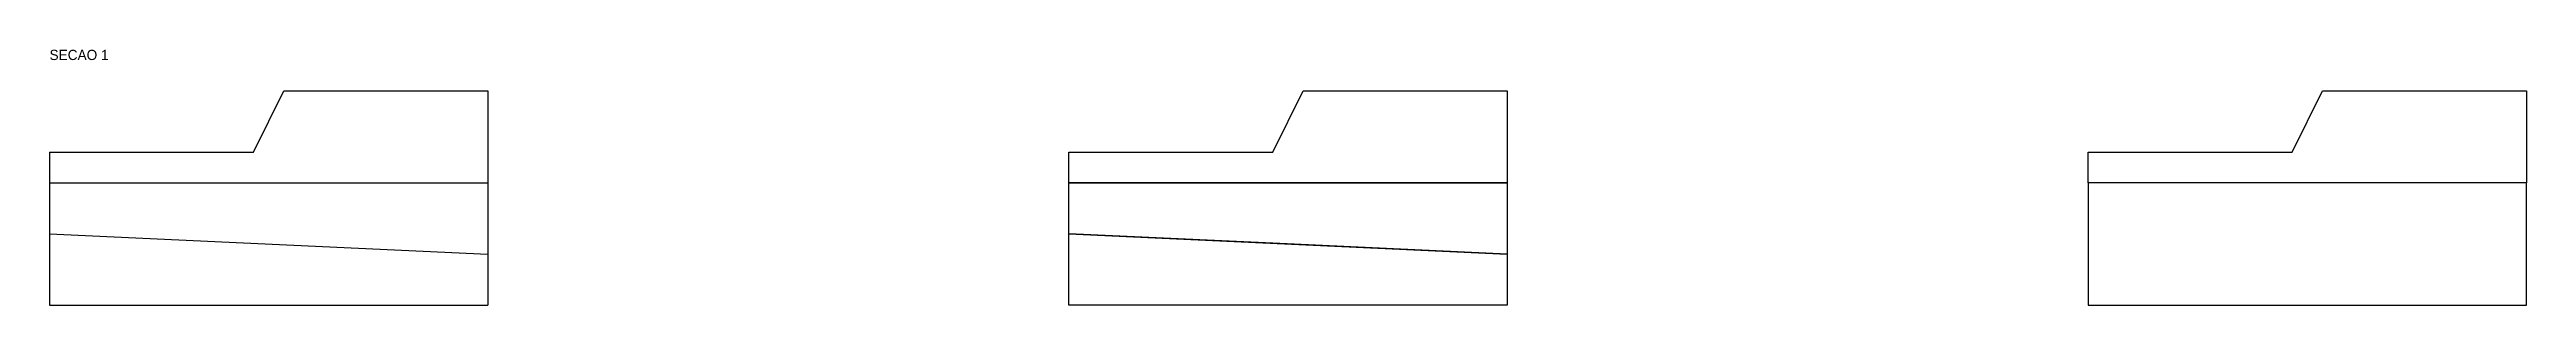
# Model space of a CAD drawing. Header units: metres. Extents: x 0 to 243, y -15 to 10.
import ezdxf

# ---------------------------------------------------------------- set-up
doc = ezdxf.new("R2010")
doc.units = ezdxf.units.M

msp = doc.modelspace()

# ---------------------------------------------------------------- linework, layer by layer
at = {"layer": 'SEC_LINHAS'}
for p, q in [((20, 0), (23, 6)), ((23, 6), (43, 6)), ((43, 6), (43, -15)), ((0, 0), (20, 0)), ((0, 0), (0, -15)), ((0, -3), (43, -3)), ((0, -8), (43, -10)), ((0, -15), (43, -15))]:
    msp.add_line(p, q, dxfattribs=at)
at = {"layer": 'SEC_POLI'}
for points in [[(100, 0), (120, 0), (123, 6), (143, 6), (143, -3), (100, -3)], [(200, 0), (220, 0), (223, 6), (243, 6), (243, -3), (200, -3)], [(100, -3), (143, -3), (143, -10), (120, -8.93), (100, -8)], [(100, -8), (143, -10), (143, -15), (100, -15)]]:
    msp.add_lwpolyline(points, close=True, dxfattribs=at)
msp.add_lwpolyline([(200, -3), (200, -15), (243, -15), (243, -3)], dxfattribs=at)

# ---------------------------------------------------------------- texts
at = {"layer": 'SEC_LINHAS'}
msp.add_text('SECAO 1', height=1, dxfattribs=at).set_placement((0, 9))

doc.saveas('drawing.dxf')
